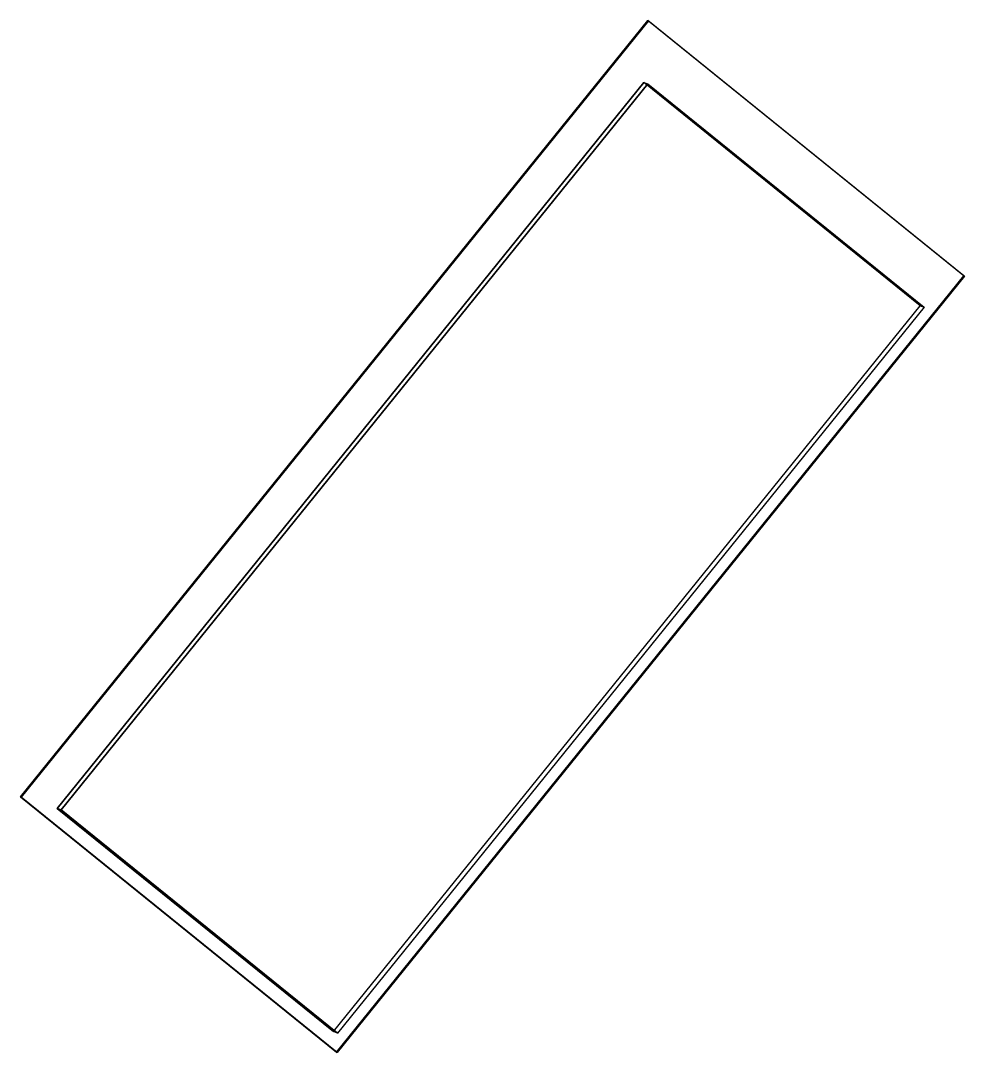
# Model space of a CAD drawing. Extents: x -70.14 to -64.27, y 34.93 to 41.34.
import ezdxf

# ---------------------------------------------------------------- set-up
doc = ezdxf.new("R2010")
doc.units = 0
doc.layers.get('0').update_dxf_attribs({"color": 254, "linetype": 'CONTINUOUS'})

msp = doc.modelspace()

# ---------------------------------------------------------------- meshes
at = {"color": 151}
mesh = msp.add_polyface(dxfattribs=at)
corners = [(-66.2431, 41.3449, 0.0244), (-66.2397, 41.3436, -0.2858), (-64.2783, 39.7571, 0.0524), (-64.2749, 39.7559, -0.2578), (-70.144, 36.5173, 0.0013), (-70.1406, 36.516, -0.3089), (-68.1793, 34.9295, 0.0293), (-68.1759, 34.9283, -0.2809)]
mesh.append_faces([[corners[k] for k in face] for face in [(0, 1, 3, 2), (0, 1, 5, 4), (1, 3, 7, 5), (2, 3, 7, 6), (2, 0, 4, 6), (4, 5, 7, 6)]], dxfattribs={"color": 151})
mesh = msp.add_polyface(dxfattribs=at)
corners = [(-66.2682, 40.9603, 2.058), (-66.2438, 40.9512, -0.1679), (-64.5497, 39.5715, 2.0825), (-64.5253, 39.5625, -0.1434), (-69.9161, 36.4459, 2.0363), (-69.8916, 36.4369, -0.1896), (-68.1975, 35.0571, 2.0608), (-68.1731, 35.0481, -0.1651)]
mesh.append_faces([[corners[k] for k in face] for face in [(0, 1, 3, 2), (0, 1, 5, 4), (1, 3, 7, 5), (2, 3, 7, 6), (2, 0, 4, 6), (4, 5, 7, 6)]], dxfattribs={"color": 151})

doc.saveas('drawing.dxf')
